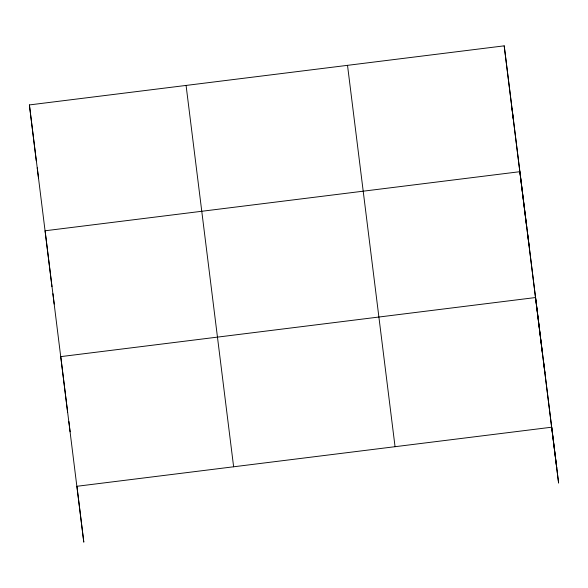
<?xml version="1.0" encoding="UTF-8"?>
<svg xmlns="http://www.w3.org/2000/svg" width="588" height="588" viewBox="0 0 588 588"><rect width="100%" height="100%" fill="white"/><g stroke="black" fill="none" stroke-linecap="round" stroke-linejoin="round"><path stroke-width="0.88" d="M36.258 160.803L29.4 104.929L504.195 45.842L556.755 468.048M347.515 65.341L395.055 446.696M186.08 85.429L233.627 466.784M29.4 104.929L83.805 542.158L76.94 486.283L551.742 427.197L558.6 483.071L504.195 45.842M543.657 362.362L544.929 372.719M540.592 338.387L535.572 297.535L60.777 356.622L67.642 412.497M540.703 339.269L542.437 353.41M527.73 234.612L529.002 244.968M526.745 227.563L519.888 171.689L45.092 230.775L51.95 286.65M512.038 108.765L513.309 119.121M68.862 421.449L70.134 431.805M52.935 293.699L54.206 304.055M37.242 167.852L38.514 178.208"/></g></svg>
